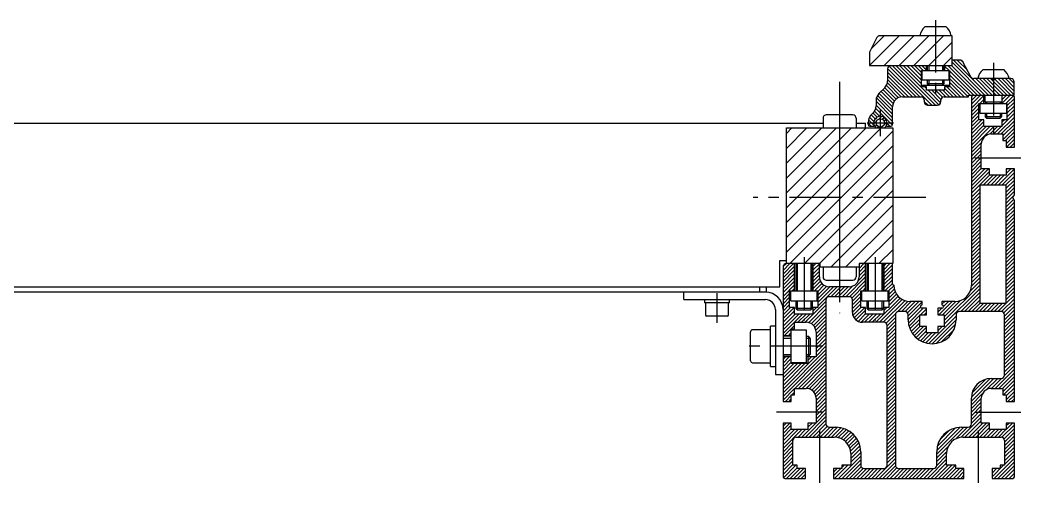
# Model space of a CAD drawing. Extents: x -10 to 2698, y -8 to 1151.
# Drawn here: x 2395 to 2697.9, y 66 to 206.8 of the extents above; entities that cross this region are included whole.
import ezdxf

# ---------------------------------------------------------------- set-up
doc = ezdxf.new("R2010")
doc.units = 0
doc.header["$LTSCALE"] = 0.5
doc.linetypes.add('CENTER', pattern=[50.8, 31.75, -6.35, 6.35, -6.35])
for name, color, linetype in [('MSM_CENTER', 1, 'CENTER'), ('MSM_CONTINUOUS', 7, 'CONTINUOUS'), ('MSM_NARROW', 5, 'CONTINUOUS')]:
    doc.layers.add(name, color=color, linetype=linetype)

msp = doc.modelspace()

# ---------------------------------------------------------------- linework, layer by layer
at = {"layer": 'MSM_CENTER'}
for p, q in [((2672, 206.75), (2672, 183.5)), ((2689.5, 193.75), (2689.5, 172.5)), ((2642.95, 188), (2642.95, 118)), ((2655.3, 171.6), (2655.3, 179.6)), ((2651.3, 175.6), (2659.3, 175.6)), ((2683.85, 165), (2697.85, 165)), ((2669.05, 153), (2616.85, 153)), ((2632.2, 135), (2632.2, 115.75)), ((2653.7, 135), (2653.7, 115.75)), ((2605.85, 124.1), (2605.85, 115.1)), ((2637.85, 108), (2614.05, 108)), ((2637.85, 88), (2623.85, 88)), ((2683.85, 88), (2697.85, 88)), ((2636.85, 82.5), (2636.85, 66)), ((2684.85, 82.5), (2684.85, 66))]:
    msp.add_line(p, q, dxfattribs=at)
at = {"layer": 'MSM_CONTINUOUS'}
for p, q in [((2668.88, 204.75), (2675.13, 204.75)), ((2654.22, 201.45), (2652.11, 197.21)), ((2677, 202), (2655.12, 202)), ((2677, 193), (2677, 202)), ((2652, 196.76), (2652, 193)), ((2679.4, 194.6), (2677, 194.6)), ((2682.72, 189.53), (2680.28, 194.07)), ((2652, 193), (2677, 193)), ((2657.5, 192), (2657.5, 188.34)), ((2667.75, 191.5), (2676.25, 191.5)), ((2667.75, 186.5), (2667.75, 191.5)), ((2668, 188.5), (2668, 191.5)), ((2669.25, 191.5), (2669.25, 193)), ((2669.5, 193), (2669.5, 191.5)), ((2674.5, 191.5), (2674.5, 193)), ((2674.75, 193), (2674.75, 191.5)), ((2676, 191.5), (2676, 188.5)), ((2676.25, 191.5), (2676.25, 186.5)), ((2686.38, 191.75), (2692.63, 191.75)), ((2676, 188.5), (2668, 188.5)), ((2669.5, 188.5), (2669.5, 187.43)), ((2674.5, 188.5), (2674.5, 187.43)), ((2694.8, 189), (2683.6, 189)), ((2689.5, 188.5), (2688.63, 189)), ((2690.37, 189), (2689.5, 188.5)), ((2695.8, 184), (2695.8, 188)), ((2656.62, 186.22), (2654.88, 184.48)), ((2667.75, 187), (2676.25, 187)), ((2669.25, 186.5), (2667.75, 186.5)), ((2669.25, 185.5), (2669.25, 186.5)), ((2674.75, 185.5), (2669.25, 185.5)), ((2674.5, 187.43), (2669.5, 187.43)), ((2669.5, 187.43), (2669.93, 187)), ((2674.07, 187), (2674.5, 187.43)), ((2674.75, 186.5), (2674.75, 185.5)), ((2676.25, 186.5), (2674.75, 186.5)), ((2654, 182.36), (2654, 180.74)), ((2662, 183.5), (2667.6, 183.5)), ((2668.6, 182.5), (2668.6, 182)), ((2673.6, 182), (2673.6, 182.5)), ((2674.6, 183.5), (2682, 183.5)), ((2682, 184), (2695.8, 184)), ((2682, 183.5), (2682, 184)), ((2682.85, 183.5), (2682.85, 126.51)), ((2686.6, 181.5), (2686.6, 184)), ((2686.9, 184), (2686.9, 182)), ((2686.9, 182), (2692.1, 182)), ((2687, 182), (2687, 181.5)), ((2692, 181.5), (2692, 182)), ((2692.1, 184), (2692.1, 181.5)), ((2695.85, 168.25), (2695.85, 183.5)), ((2659, 175.1), (2659, 180.5)), ((2669.6, 181), (2672.6, 181)), ((2685.1, 181.5), (2693.6, 181.5)), ((2685.1, 176.5), (2685.1, 181.5)), ((2685.5, 178.5), (2685.5, 181.5)), ((2693.5, 181.5), (2693.5, 178.5)), ((2693.6, 181.5), (2693.6, 176.5)), ((2637.95, 177), (2637.95, 174.08)), ((2646.95, 178), (2638.95, 178)), ((2647.95, 177), (2647.95, 174.08)), ((2686.6, 176.5), (2685.1, 176.5)), ((2693.5, 178.5), (2685.5, 178.5)), ((2686.6, 174.5), (2686.6, 176.5)), ((2687, 178.5), (2687, 177.43)), ((2692, 177.43), (2687, 177.43)), ((2687, 177.43), (2687.43, 177)), ((2687.43, 177), (2691.57, 177)), ((2691.57, 177), (2692, 177.43)), ((2692, 178.5), (2692, 177.43)), ((2692.1, 176.5), (2692.1, 174.5)), ((2693.6, 176.5), (2692.1, 176.5)), ((2113.75, 175.5), (2637.95, 175.5)), ((2626.85, 174.08), (2659.05, 174.08)), ((2626.85, 133), (2626.85, 174.08)), ((2642.95, 174.08), (2642.95, 131.92)), ((2647.95, 175.5), (2650.85, 175.5)), ((2650.85, 174.08), (2650.85, 175.5)), ((2651.6, 175.6), (2651.6, 175.1)), ((2652.1, 174.6), (2653.21, 174.6)), ((2657.39, 174.6), (2658.5, 174.6)), ((2659.05, 174.08), (2659.05, 133)), ((2692.1, 174.5), (2686.6, 174.5)), ((2688.85, 172.25), (2692.35, 172.25)), ((2692.35, 172.25), (2692.35, 170.25)), ((2692.35, 170.25), (2693.35, 170.25)), ((2693.35, 170.25), (2693.35, 168.25)), ((2685.85, 161.75), (2685.85, 169.25)), ((2693.35, 168.25), (2695.85, 168.25)), ((2688.35, 161.75), (2685.85, 161.75)), ((2688.35, 159.75), (2688.35, 161.75)), ((2695.85, 161.75), (2693.35, 161.75)), ((2693.35, 161.75), (2693.35, 159.75)), ((2695.85, 153.87), (2695.85, 161.75)), ((2693.35, 159.75), (2688.35, 159.75)), ((2693.35, 156.75), (2685.35, 156.75)), ((2685.35, 156.75), (2685.35, 121)), ((2693.35, 121), (2693.35, 156.75)), ((2695.35, 153), (2695.85, 153.87)), ((2695.85, 152.13), (2695.35, 153)), ((2695.85, 91.25), (2695.85, 152.13)), ((2624.85, 126), (2624.85, 134)), ((2624.85, 134), (2626.85, 134)), ((2625.85, 132), (2625.85, 91.25)), ((2637.05, 133), (2626.85, 133)), ((2629.35, 124.75), (2629.35, 133)), ((2629.7, 133), (2629.7, 124.75)), ((2634.7, 124.75), (2634.7, 133)), ((2634.85, 133), (2634.85, 124.75)), ((2636.85, 129), (2636.85, 133)), ((2637.05, 131.92), (2637.05, 133)), ((2648.85, 131.92), (2637.05, 131.92)), ((2637.95, 131.92), (2637.95, 129)), ((2647.95, 131.92), (2647.95, 129)), ((2648.85, 133), (2648.85, 129)), ((2659.05, 133), (2648.85, 133)), ((2650.85, 124.75), (2650.85, 133)), ((2651.2, 133), (2651.2, 124.75)), ((2656.2, 124.75), (2656.2, 133)), ((2656.35, 133), (2656.35, 124.75)), ((2658.95, 126.91), (2658.95, 133)), ((2638.95, 128), (2646.95, 128)), ((2126.85, 126), (2624.85, 126)), ((2620.85, 124.4), (2130.85, 124.4)), ((2595.85, 122.1), (2595.85, 124.4)), ((2618.85, 124.4), (2618.85, 126)), ((2620.85, 124.4), (2620.85, 126)), ((2627.85, 124.75), (2636.35, 124.75)), ((2627.85, 119.75), (2627.85, 124.75)), ((2628.2, 121.75), (2628.2, 124.75)), ((2636.2, 121.75), (2636.2, 124.75)), ((2636.35, 124.75), (2636.35, 119.75)), ((2645.85, 126), (2639.85, 126)), ((2649.35, 124.75), (2657.85, 124.75)), ((2649.35, 119.75), (2649.35, 124.75)), ((2649.7, 121.75), (2649.7, 124.75)), ((2657.7, 121.75), (2657.7, 124.75)), ((2657.85, 124.75), (2657.85, 119.75)), ((2595.85, 122.1), (2620.55, 122.1)), ((2602.05, 122.1), (2602.05, 121.1)), ((2609.65, 121.1), (2609.65, 122.1)), ((2628.2, 121.75), (2636.2, 121.75)), ((2629.7, 121.75), (2629.7, 119.43)), ((2634.7, 121.75), (2634.7, 119.43)), ((2638.85, 122), (2638.85, 84.5)), ((2645.85, 123), (2639.85, 123)), ((2646.85, 118.25), (2646.85, 122)), ((2649.7, 121.75), (2657.7, 121.75)), ((2651.2, 121.75), (2651.2, 119.43)), ((2656.2, 121.75), (2656.2, 119.43)), ((2667.95, 121.51), (2664.35, 121.51)), ((2667.95, 120.51), (2667.95, 121.51)), ((2673.95, 121.51), (2673.95, 120.51)), ((2677.85, 121.51), (2673.95, 121.51)), ((2609.65, 121.1), (2602.05, 121.1)), ((2602.35, 121.1), (2602.35, 117.5)), ((2609.35, 117.5), (2609.35, 121.1)), ((2623.55, 119.1), (2623.55, 99.4)), ((2629.35, 119.75), (2627.85, 119.75)), ((2629.35, 117.75), (2629.35, 119.75)), ((2634.7, 119.43), (2629.7, 119.43)), ((2629.7, 119.43), (2630.13, 119)), ((2630.13, 119), (2634.27, 119)), ((2634.27, 119), (2634.7, 119.43)), ((2634.85, 119.75), (2634.85, 117.75)), ((2636.35, 119.75), (2634.85, 119.75)), ((2650.85, 119.75), (2649.35, 119.75)), ((2650.85, 117.75), (2650.85, 119.75)), ((2656.2, 119.43), (2651.2, 119.43)), ((2651.2, 119.43), (2651.63, 119)), ((2651.63, 119), (2655.77, 119)), ((2655.77, 119), (2656.2, 119.43)), ((2656.35, 119.75), (2656.35, 117.75)), ((2657.85, 119.75), (2656.35, 119.75)), ((2662.7, 118.5), (2660.85, 118.5)), ((2669.25, 119.51), (2667.95, 119.51)), ((2669.25, 117.51), (2669.25, 119.51)), ((2672.65, 119.51), (2672.65, 117.51)), ((2673.95, 119.51), (2672.65, 119.51)), ((2691.85, 118.5), (2679.2, 118.5)), ((2685.35, 121), (2693.35, 121)), ((2608.95, 117.1), (2602.75, 117.1)), ((2634.85, 117.75), (2629.35, 117.75)), ((2629.35, 115.25), (2632.85, 115.25)), ((2629.35, 113.25), (2629.35, 115.25)), ((2656.35, 115.25), (2649.85, 115.25)), ((2656.35, 117.75), (2650.85, 117.75)), ((2659.85, 117.5), (2659.85, 72)), ((2663.7, 116), (2663.7, 117.5)), ((2667.25, 117.51), (2669.25, 117.51)), ((2667.25, 114.01), (2667.25, 117.51)), ((2672.65, 117.51), (2674.65, 117.51)), ((2674.65, 117.51), (2674.65, 114.01)), ((2678.2, 117.5), (2678.2, 116)), ((2692.85, 99.25), (2692.85, 117.5)), ((2616.05, 103.6), (2616.05, 112.4)), ((2622.05, 113), (2616.65, 113)), ((2622.05, 101.9), (2622.05, 114.1)), ((2623.55, 114.1), (2622.05, 114.1)), ((2628.35, 102.75), (2628.35, 113.25)), ((2628.35, 113.25), (2629.35, 113.25)), ((2628.35, 113), (2632.85, 113)), ((2632.85, 113), (2632.85, 103)), ((2635.85, 112.25), (2635.85, 104.75)), ((2657.35, 72), (2657.35, 114.25)), ((2669.25, 114.01), (2667.25, 114.01)), ((2669.25, 112.01), (2669.25, 114.01)), ((2672.65, 114.01), (2672.65, 112.01)), ((2674.65, 114.01), (2672.65, 114.01)), ((2625.85, 111.25), (2628.35, 111.25)), ((2628.35, 111), (2625.85, 111)), ((2632.85, 111), (2633.51, 111)), ((2634.05, 110.46), (2633.51, 111)), ((2633.51, 111), (2633.51, 105)), ((2634.05, 110.46), (2634.05, 105.54)), ((2672.65, 112.01), (2669.25, 112.01)), ((2616.65, 103), (2622.05, 103)), ((2625.85, 105), (2628.35, 105)), ((2628.35, 104.75), (2625.85, 104.75)), ((2632.85, 103), (2628.35, 103)), ((2632.85, 105), (2633.51, 105)), ((2633.35, 104.75), (2633.35, 102.75)), ((2635.85, 104.75), (2633.35, 104.75)), ((2633.51, 105), (2634.05, 105.54)), ((2622.05, 101.9), (2623.55, 101.9)), ((2633.35, 102.75), (2628.35, 102.75)), ((2623.55, 99.4), (2625.85, 99.4)), ((2688.85, 98.25), (2691.85, 98.25)), ((2629.35, 95.25), (2632.85, 95.25)), ((2629.35, 93.25), (2629.35, 95.25)), ((2688.85, 95.25), (2692.35, 95.25)), ((2692.35, 95.25), (2692.35, 93.25)), ((2625.85, 91.25), (2628.35, 91.25)), ((2628.35, 91.25), (2628.35, 93.25)), ((2628.35, 93.25), (2629.35, 93.25)), ((2635.85, 92.25), (2635.85, 84.75)), ((2682.85, 84.5), (2682.85, 92.25)), ((2685.85, 84.75), (2685.85, 92.25)), ((2692.35, 93.25), (2693.35, 93.25)), ((2693.35, 93.25), (2693.35, 91.25)), ((2693.35, 91.25), (2695.85, 91.25)), ((2625.85, 84.75), (2625.85, 68.5)), ((2628.35, 84.75), (2625.85, 84.75)), ((2628.35, 82.75), (2628.35, 84.75)), ((2633.35, 82.75), (2628.35, 82.75)), ((2633.35, 84.75), (2633.35, 82.75)), ((2635.85, 84.75), (2633.35, 84.75)), ((2639.85, 83.5), (2641.85, 83.5)), ((2679.85, 83.5), (2681.85, 83.5)), ((2688.35, 84.75), (2685.85, 84.75)), ((2688.35, 82.75), (2688.35, 84.75)), ((2693.35, 82.75), (2688.35, 82.75)), ((2693.35, 84.75), (2693.35, 82.75)), ((2695.85, 84.75), (2693.35, 84.75)), ((2695.85, 68.5), (2695.85, 84.75)), ((2628.85, 72), (2628.85, 79.5)), ((2629.85, 80.5), (2641.35, 80.5)), ((2680.35, 80.5), (2691.85, 80.5)), ((2692.85, 79.5), (2692.85, 72)), ((2649.35, 76), (2649.35, 72)), ((2672.35, 72), (2672.35, 76)), ((2646.35, 75.5), (2646.35, 72)), ((2675.35, 72), (2675.35, 75.5)), ((2630.1, 72), (2628.85, 72)), ((2630.1, 71), (2630.1, 72)), ((2632.6, 71), (2630.1, 71)), ((2632.6, 68), (2632.6, 71)), ((2641.1, 71), (2641.1, 68)), ((2643.6, 71), (2641.1, 71)), ((2643.6, 72), (2643.6, 71)), ((2646.35, 72), (2643.6, 72)), ((2650.35, 71), (2656.35, 71)), ((2660.85, 71), (2671.35, 71)), ((2678.1, 72), (2675.35, 72)), ((2678.1, 71), (2678.1, 72)), ((2680.6, 71), (2678.1, 71)), ((2680.6, 68), (2680.6, 71)), ((2689.1, 71), (2689.1, 68)), ((2691.6, 71), (2689.1, 71)), ((2691.6, 72), (2691.6, 71)), ((2692.85, 72), (2691.6, 72)), ((2626.35, 68), (2632.6, 68)), ((2641.1, 68), (2680.6, 68)), ((2689.1, 68), (2695.35, 68))]:
    msp.add_line(p, q, dxfattribs=at)
msp.add_circle((2655.3, 175.6), 1.25, dxfattribs=at)
for centre, radius, start, end in [((2671.91, 201.1), 4.75, 129.7731, 169.0684), ((2672.09, 201.1), 4.75, 10.9316, 50.2269), ((2655.12, 201), 1, 90, 153.4349), ((2653, 196.76), 1, 153.4349, 180), ((2679.4, 193.6), 1, 28.1786, 90), ((2658.5, 192), 1, 90, 180), ((2689.41, 188.1), 4.75, 129.7731, 169.0684), ((2689.59, 188.1), 4.75, 10.9316, 50.2269), ((2654.5, 188.34), 3, 315, 0), ((2683.6, 190), 1, 208.1786, 270), ((2694.8, 188), 1, 360, 90), ((2657, 182.36), 3, 135, 180), ((2662, 180.5), 3, 90, 180), ((2667.6, 182.5), 1, 360, 90), ((2669.6, 182), 1, 180, 270), ((2672.6, 182), 1, 270, 0), ((2674.6, 182.5), 1, 90, 180), ((2683.35, 183.5), 0.5, 90, 180), ((2695.35, 183.5), 0.5, 360, 90), ((2651, 180.74), 3, 309.9255, 360), ((2638.95, 177), 1, 90, 180), ((2646.95, 177), 1, 0, 90), ((2655.3, 175.6), 3.7, 129.9255, 180), ((2655.3, 175.6), 2, 310.5358, 229.4642), ((2652.1, 175.1), 0.5, 180, 270), ((2653.21, 174.9), 0.3, 270, 333.3458), ((2657.39, 174.9), 0.3, 206.6542, 270), ((2658.5, 175.1), 0.5, 270, 360), ((2688.85, 169.25), 3, 90, 180), ((2626.85, 132), 1, 90, 180), ((2639.85, 129), 3, 180, 270), ((2638.95, 129), 1, 180, 270), ((2645.85, 129), 3, 270, 0), ((2646.95, 129), 1, 270, 360), ((2620.55, 119.1), 5.3, 0, 90), ((2659.83, 127.38), 1, 208.5701, 241.4299), ((2664.35, 126.51), 5, 180, 270), ((2677.85, 126.51), 5, 270, 360), ((2620.55, 119.1), 3, 360, 90), ((2639.85, 122), 1, 90, 180), ((2645.85, 122), 1, 360, 90), ((2649.85, 118.25), 3, 180, 270), ((2660.85, 117.5), 1, 90, 180), ((2662.7, 117.5), 1, 360, 90), ((2667.95, 120.01), 0.5, 90, 270), ((2673.95, 120.01), 0.5, 270, 90), ((2679.2, 117.5), 1, 90, 180), ((2691.85, 117.5), 1, 360, 90), ((2602.75, 117.5), 0.4, 180, 270), ((2608.95, 117.5), 0.4, 270, 0), ((2632.85, 112.25), 3, 360, 90), ((2656.35, 114.25), 1, 360, 90), ((2670.95, 116), 7.25, 180, 0), ((2616.65, 112.4), 0.6, 90, 180), ((2616.65, 103.6), 0.6, 180, 270), ((2688.85, 92.25), 6, 90, 180), ((2691.85, 99.25), 1, 270, 0), ((2632.85, 92.25), 3, 360, 90), ((2688.85, 92.25), 3, 90, 180), ((2639.85, 84.5), 1, 180, 270), ((2641.85, 76), 7.5, 0, 90), ((2679.85, 76), 7.5, 90, 180), ((2681.85, 84.5), 1, 270, 0), ((2629.85, 79.5), 1, 90, 180), ((2641.35, 75.5), 5, 0, 90), ((2680.35, 75.5), 5, 90, 180), ((2691.85, 79.5), 1, 360, 90), ((2650.35, 72), 1, 180, 270), ((2656.35, 72), 1, 270, 0), ((2660.85, 72), 1, 180, 270), ((2671.35, 72), 1, 270, 0), ((2626.35, 68.5), 0.5, 180, 270), ((2695.35, 68.5), 0.5, 270, 0)]:
    msp.add_arc(centre, radius, start, end, dxfattribs=at)
at = {"layer": 'MSM_NARROW'}
for p, q in [((2652, 193.03), (2660.97, 202)), ((2652.52, 198.04), (2656.48, 202)), ((2656.46, 193), (2665.46, 202)), ((2660.95, 193), (2669.95, 202)), ((2665.44, 193), (2674.44, 202)), ((2669.93, 193), (2677, 200.07)), ((2674.42, 193), (2677, 195.58)), ((2686.94, 184), (2677, 193.94)), ((2688.06, 184), (2677.46, 194.6)), ((2681.64, 191.55), (2678.58, 194.6)), ((2680.34, 193.96), (2679.78, 194.52)), ((2664.99, 183.5), (2657.5, 190.99)), ((2666.11, 183.5), (2657.51, 192.1)), ((2667.23, 183.5), (2657.92, 192.81)), ((2670.85, 181), (2658.85, 193)), ((2671.98, 181), (2659.98, 193)), ((2673.01, 181.09), (2661.1, 193)), ((2667.75, 187.47), (2662.22, 193)), ((2667.75, 188.59), (2663.34, 193)), ((2667.75, 189.72), (2664.47, 193)), ((2667.75, 190.84), (2665.59, 193)), ((2668.21, 191.5), (2666.71, 193)), ((2669.25, 191.58), (2667.83, 193)), ((2669.25, 192.71), (2668.96, 193)), ((2669.93, 193), (2669.93, 191.5)), ((2674.07, 193), (2674.07, 191.5)), ((2676.07, 191.5), (2674.75, 192.82)), ((2674.95, 191.5), (2674.75, 191.7)), ((2684.69, 184), (2675.69, 193)), ((2683.57, 184), (2676.25, 191.32)), ((2685.81, 184), (2676.81, 193)), ((2663.86, 183.5), (2657.5, 189.86)), ((2662.74, 183.5), (2657.5, 188.74)), ((2669.93, 188.5), (2669.93, 187)), ((2674.07, 188.5), (2674.07, 187)), ((2682.45, 184), (2676.25, 190.2)), ((2681.82, 183.5), (2676.25, 189.07)), ((2680.7, 183.5), (2676.25, 187.95)), ((2689.18, 184), (2684.18, 189)), ((2690.3, 184), (2685.3, 189)), ((2691.43, 184), (2686.43, 189)), ((2692.55, 184), (2687.55, 189)), ((2693.67, 184), (2688.72, 188.95)), ((2694.79, 184), (2690, 188.79)), ((2695.8, 184.12), (2690.92, 189)), ((2695.8, 185.24), (2692.04, 189)), ((2695.8, 186.36), (2693.16, 189)), ((2695.8, 187.49), (2694.29, 189)), ((2659.16, 181.47), (2655.51, 185.11)), ((2659.54, 182.21), (2656.08, 185.68)), ((2660.07, 182.8), (2656.64, 186.24)), ((2660.76, 183.23), (2657.12, 186.88)), ((2661.64, 183.48), (2657.43, 187.69)), ((2669.25, 185.97), (2668.72, 186.5)), ((2673.54, 181.68), (2669.72, 185.5)), ((2673.63, 182.72), (2670.84, 185.5)), ((2674.1, 183.37), (2671.97, 185.5)), ((2675.09, 183.5), (2673.09, 185.5)), ((2676.21, 183.5), (2674.21, 185.5)), ((2677.33, 183.5), (2674.75, 186.08)), ((2678.46, 183.5), (2675.46, 186.5)), ((2679.58, 183.5), (2676.25, 186.83)), ((2659, 177.14), (2654, 182.14)), ((2659, 178.26), (2654.11, 183.15)), ((2659, 179.38), (2654.45, 183.93)), ((2659, 180.51), (2654.95, 184.55)), ((2669.73, 181), (2668.6, 182.13)), ((2681.95, 183.5), (2682, 183.55)), ((2682.85, 183.47), (2683.38, 184)), ((2682.85, 182.35), (2684.5, 184)), ((2682.85, 181.23), (2685.62, 184)), ((2682.85, 180.1), (2686.6, 183.85)), ((2685.37, 181.5), (2686.6, 182.73)), ((2687.43, 182), (2687.43, 181.5)), ((2691.57, 182), (2691.57, 181.5)), ((2692.1, 181.5), (2694.6, 184)), ((2692.1, 182.62), (2693.48, 184)), ((2692.1, 183.74), (2692.36, 184)), ((2693.23, 181.5), (2695.64, 183.91)), ((2693.6, 180.75), (2695.85, 183)), ((2693.6, 179.63), (2695.85, 181.88)), ((2655.18, 177.59), (2653.57, 179.2)), ((2658.97, 174.93), (2653.9, 179.99)), ((2659, 176.02), (2654, 181.02)), ((2682.85, 178.98), (2685.1, 181.23)), ((2682.85, 177.86), (2685.1, 180.11)), ((2682.85, 176.74), (2685.1, 178.99)), ((2686.49, 181.5), (2686.6, 181.61)), ((2693.6, 178.51), (2695.85, 180.76)), ((2693.6, 177.38), (2695.85, 179.63)), ((2653.46, 174.82), (2651.73, 176.55)), ((2653.35, 176.05), (2652.05, 177.36)), ((2653.71, 176.81), (2652.5, 178.02)), ((2654.31, 177.34), (2653.08, 178.57)), ((2653.33, 175.28), (2654.16, 176.11)), ((2653.63, 176.7), (2654.19, 177.27)), ((2654.79, 176.74), (2655.62, 177.57)), ((2655.88, 176.71), (2656.43, 177.25)), ((2656.36, 174.95), (2657.28, 175.86)), ((2656.43, 176.13), (2656.98, 176.68)), ((2682.85, 175.61), (2685.1, 177.86)), ((2682.85, 174.49), (2685.1, 176.74)), ((2682.85, 173.37), (2685.98, 176.5)), ((2682.85, 172.25), (2686.6, 176)), ((2687.43, 178.5), (2687.43, 177)), ((2690.71, 172.25), (2695.85, 177.39)), ((2691.57, 178.5), (2691.57, 177)), ((2691.83, 172.25), (2695.85, 176.27)), ((2692.1, 174.76), (2695.85, 178.51)), ((2692.1, 175.88), (2692.72, 176.5)), ((2626.85, 145.43), (2655.95, 174.54)), ((2626.85, 172.37), (2628.56, 174.08)), ((2626.85, 167.88), (2633.05, 174.08)), ((2626.85, 163.39), (2637.54, 174.08)), ((2626.85, 158.9), (2642.03, 174.08)), ((2626.85, 154.41), (2646.52, 174.08)), ((2626.85, 149.92), (2651.01, 174.08)), ((2626.85, 140.94), (2659.05, 173.14)), ((2652.56, 174.6), (2651.6, 175.56)), ((2653.65, 174.47), (2654.19, 175.02)), ((2654.38, 174.08), (2654.77, 174.47)), ((2658.17, 174.6), (2657.3, 175.48)), ((2682.85, 171.12), (2686.6, 174.87)), ((2682.85, 170), (2687.35, 174.5)), ((2682.85, 168.88), (2688.47, 174.5)), ((2682.85, 167.76), (2689.59, 174.5)), ((2688.44, 172.22), (2690.72, 174.5)), ((2689.59, 172.25), (2691.84, 174.5)), ((2692.35, 171.64), (2695.85, 175.14)), ((2692.35, 170.52), (2695.85, 174.02)), ((2693.2, 170.25), (2695.85, 172.9)), ((2682.85, 166.63), (2685.88, 169.66)), ((2693.35, 169.28), (2695.85, 171.78)), ((2693.45, 168.25), (2695.85, 170.65)), ((2626.85, 136.45), (2659.05, 168.65)), ((2682.85, 165.51), (2685.85, 168.51)), ((2682.85, 164.39), (2685.85, 167.39)), ((2694.57, 168.25), (2695.85, 169.53)), ((2695.69, 168.25), (2695.85, 168.41)), ((2627.89, 133), (2659.05, 164.16)), ((2682.85, 163.27), (2685.85, 166.27)), ((2682.85, 162.14), (2685.85, 165.14)), ((2682.85, 161.02), (2685.85, 164.02)), ((2682.85, 159.9), (2685.85, 162.9)), ((2682.85, 158.78), (2685.85, 161.78)), ((2682.85, 157.65), (2686.95, 161.75)), ((2682.85, 156.53), (2688.07, 161.75)), ((2682.85, 155.41), (2688.35, 160.91)), ((2690.93, 156.75), (2695.85, 161.67)), ((2692.05, 156.75), (2695.85, 160.55)), ((2693.35, 161.42), (2693.68, 161.75)), ((2693.35, 160.29), (2694.81, 161.75)), ((2632.38, 133), (2659.05, 159.67)), ((2682.85, 154.29), (2688.35, 159.79)), ((2686.44, 156.75), (2689.44, 159.75)), ((2687.56, 156.75), (2690.56, 159.75)), ((2688.68, 156.75), (2691.68, 159.75)), ((2689.81, 156.75), (2692.81, 159.75)), ((2693.17, 156.75), (2695.85, 159.43)), ((2693.35, 155.8), (2695.85, 158.3)), ((2636.87, 133), (2659.05, 155.18)), ((2682.85, 153.16), (2685.35, 155.66)), ((2682.85, 152.04), (2685.35, 154.54)), ((2693.35, 154.68), (2695.85, 157.18)), ((2693.35, 153.56), (2695.85, 156.06)), ((2693.35, 152.44), (2695.85, 154.94)), ((2682.85, 150.92), (2685.35, 153.42)), ((2682.85, 149.79), (2685.35, 152.29)), ((2693.35, 151.31), (2695.78, 153.74)), ((2693.35, 150.19), (2695.65, 152.49)), ((2693.35, 149.07), (2695.85, 151.57)), ((2640.28, 131.92), (2659.05, 150.69)), ((2682.85, 148.67), (2685.35, 151.17)), ((2682.85, 147.55), (2685.35, 150.05)), ((2682.85, 146.43), (2685.35, 148.93)), ((2693.35, 147.95), (2695.85, 150.45)), ((2693.35, 146.82), (2695.85, 149.32)), ((2644.77, 131.92), (2659.05, 146.2)), ((2682.85, 145.3), (2685.35, 147.8)), ((2682.85, 144.18), (2685.35, 146.68)), ((2682.85, 143.06), (2685.35, 145.56)), ((2693.35, 145.7), (2695.85, 148.2)), ((2693.35, 144.58), (2695.85, 147.08)), ((2693.35, 143.46), (2695.85, 145.96)), ((2682.85, 141.94), (2685.35, 144.44)), ((2682.85, 140.81), (2685.35, 143.31)), ((2693.35, 142.33), (2695.85, 144.83)), ((2693.35, 141.21), (2695.85, 143.71)), ((2693.35, 140.09), (2695.85, 142.59)), ((2650.34, 133), (2659.05, 141.71)), ((2682.85, 139.69), (2685.35, 142.19)), ((2682.85, 138.57), (2685.35, 141.07)), ((2682.85, 137.45), (2685.35, 139.95)), ((2693.35, 138.97), (2695.85, 141.47)), ((2693.35, 137.84), (2695.85, 140.34)), ((2654.83, 133), (2659.05, 137.22)), ((2682.85, 136.32), (2685.35, 138.82)), ((2682.85, 135.2), (2685.35, 137.7)), ((2682.85, 134.08), (2685.35, 136.58)), ((2693.35, 136.72), (2695.85, 139.22)), ((2693.35, 135.6), (2695.85, 138.1)), ((2693.35, 134.48), (2695.85, 136.98)), ((2682.85, 132.96), (2685.35, 135.46)), ((2682.85, 131.83), (2685.35, 134.33)), ((2693.35, 133.35), (2695.85, 135.85)), ((2693.35, 132.23), (2695.85, 134.73)), ((2693.35, 131.11), (2695.85, 133.61)), ((2625.85, 130.96), (2627.89, 133)), ((2625.85, 129.84), (2629.01, 133)), ((2625.85, 128.72), (2629.35, 132.22)), ((2625.85, 127.59), (2629.35, 131.09)), ((2625.86, 132.1), (2626.75, 132.99)), ((2630.13, 133), (2630.13, 124.75)), ((2634.27, 133), (2634.27, 124.75)), ((2634.85, 132.1), (2635.75, 133)), ((2634.85, 130.98), (2636.85, 132.98)), ((2634.85, 129.86), (2636.85, 131.86)), ((2634.85, 128.74), (2636.85, 130.74)), ((2648.85, 132.63), (2649.22, 133)), ((2648.85, 131.51), (2650.34, 133)), ((2648.85, 130.39), (2650.85, 132.39)), ((2648.85, 129.27), (2650.85, 131.27)), ((2651.63, 133), (2651.63, 124.75)), ((2655.77, 133), (2655.77, 124.75)), ((2656.35, 131.15), (2658.2, 133)), ((2656.35, 132.28), (2657.07, 133)), ((2656.35, 130.03), (2658.95, 132.63)), ((2656.35, 128.91), (2658.95, 131.51)), ((2656.35, 127.79), (2658.95, 130.39)), ((2682.85, 130.71), (2685.35, 133.21)), ((2682.85, 129.59), (2685.35, 132.09)), ((2682.85, 128.47), (2685.35, 130.97)), ((2693.35, 129.99), (2695.85, 132.49)), ((2693.35, 128.86), (2695.85, 131.36)), ((2693.35, 127.74), (2695.85, 130.24)), ((2625.85, 126.47), (2629.35, 129.97)), ((2625.85, 125.35), (2629.35, 128.85)), ((2625.85, 124.23), (2629.35, 127.73)), ((2634.85, 127.61), (2636.85, 129.61)), ((2634.85, 126.49), (2636.89, 128.53)), ((2634.85, 125.37), (2637.16, 127.68)), ((2644.83, 123), (2650.85, 129.02)), ((2645.95, 123), (2650.85, 127.9)), ((2648.65, 127.94), (2650.85, 130.14)), ((2656.35, 126.66), (2658.95, 129.26)), ((2656.35, 125.54), (2658.95, 128.14)), ((2682.54, 124.79), (2685.35, 127.6)), ((2682.83, 126.2), (2685.35, 128.72)), ((2682.85, 127.34), (2685.35, 129.84)), ((2693.35, 126.62), (2695.85, 129.12)), ((2693.35, 125.5), (2695.85, 128)), ((2625.85, 123.1), (2629.35, 126.6)), ((2628.62, 124.75), (2629.35, 125.48)), ((2635.35, 124.75), (2637.61, 127.01)), ((2636.35, 124.62), (2638.21, 126.49)), ((2636.35, 123.5), (2638.98, 126.13)), ((2636.35, 121.26), (2641.09, 126)), ((2636.35, 122.38), (2639.97, 126)), ((2636.35, 120.13), (2642.22, 126)), ((2640.34, 123), (2643.34, 126)), ((2641.46, 123), (2644.46, 126)), ((2642.58, 123), (2645.58, 126)), ((2643.71, 123), (2646.91, 126.2)), ((2646.66, 122.59), (2650.85, 126.78)), ((2649.95, 124.75), (2650.85, 125.65)), ((2656.68, 124.75), (2658.95, 127.02)), ((2657.81, 124.75), (2659.36, 126.31)), ((2657.85, 123.67), (2659.5, 125.32)), ((2657.85, 122.55), (2659.78, 124.48)), ((2674.65, 115.78), (2685.35, 126.48)), ((2674.65, 114.65), (2685.35, 125.35)), ((2679.62, 118.5), (2685.35, 124.23)), ((2693.35, 124.37), (2695.85, 126.87)), ((2693.35, 123.25), (2695.85, 125.75)), ((2693.35, 122.13), (2695.85, 124.63)), ((2625.85, 121.98), (2627.85, 123.98)), ((2625.85, 120.86), (2627.85, 122.86)), ((2625.85, 119.74), (2627.85, 121.74)), ((2630.13, 121.75), (2630.13, 119)), ((2632.59, 115.25), (2638.85, 121.51)), ((2634.27, 121.75), (2634.27, 119)), ((2646.85, 121.65), (2649.35, 124.15)), ((2646.85, 120.53), (2649.35, 123.03)), ((2646.85, 119.41), (2649.35, 121.91)), ((2651.63, 121.75), (2651.63, 119)), ((2653.92, 115.25), (2661.25, 122.58)), ((2655.04, 115.25), (2661.93, 122.14)), ((2655.77, 121.75), (2655.77, 119)), ((2656.16, 115.25), (2662.7, 121.79)), ((2657.85, 121.43), (2660.18, 123.76)), ((2657.85, 120.3), (2660.67, 123.13)), ((2660.44, 118.4), (2663.6, 121.57)), ((2661.66, 118.5), (2664.66, 121.51)), ((2662.77, 118.49), (2665.79, 121.51)), ((2663.5, 118.09), (2666.91, 121.51)), ((2663.7, 117.17), (2667.95, 121.42)), ((2673.01, 117.51), (2677.01, 121.51)), ((2673.95, 120.69), (2674.77, 121.51)), ((2674.13, 117.51), (2678.15, 121.52)), ((2674.44, 120.06), (2675.89, 121.51)), ((2674.65, 116.9), (2679.56, 121.81)), ((2680.74, 118.5), (2685.35, 123.11)), ((2681.86, 118.5), (2685.35, 121.99)), ((2691.95, 118.49), (2695.85, 122.38)), ((2692.66, 118.07), (2695.85, 121.26)), ((2693.35, 121.01), (2695.85, 123.51)), ((2625.85, 118.61), (2627.85, 120.61)), ((2625.85, 117.49), (2628.11, 119.75)), ((2625.85, 116.37), (2629.23, 119.75)), ((2625.85, 115.25), (2629.35, 118.75)), ((2633.61, 115.15), (2638.85, 120.39)), ((2634.4, 114.82), (2638.85, 119.27)), ((2634.85, 118.63), (2635.97, 119.75)), ((2635.02, 114.32), (2638.85, 118.14)), ((2646.85, 118.29), (2649.35, 120.79)), ((2647, 117.31), (2649.44, 119.75)), ((2647.37, 116.56), (2650.56, 119.75)), ((2647.9, 115.97), (2650.85, 118.92)), ((2656.35, 119.72), (2656.38, 119.75)), ((2656.35, 118.8), (2657.3, 119.75)), ((2663.7, 116.05), (2667.49, 119.84)), ((2663.78, 115.01), (2668.28, 119.51)), ((2667.4, 117.51), (2669.25, 119.36)), ((2668.52, 117.51), (2669.25, 118.23)), ((2672.65, 119.39), (2672.77, 119.51)), ((2672.65, 118.27), (2673.89, 119.51)), ((2682.99, 118.5), (2685.49, 121)), ((2684.11, 118.5), (2686.61, 121)), ((2685.23, 118.5), (2687.73, 121)), ((2686.35, 118.5), (2688.85, 121)), ((2687.48, 118.5), (2689.98, 121)), ((2688.6, 118.5), (2691.1, 121)), ((2689.72, 118.5), (2692.22, 121)), ((2690.84, 118.5), (2693.34, 121)), ((2692.85, 117.14), (2695.85, 120.14)), ((2692.85, 116.02), (2695.85, 119.02)), ((2625.85, 114.12), (2629.48, 117.75)), ((2625.85, 113), (2630.6, 117.75)), ((2625.85, 111.88), (2631.72, 117.75)), ((2630.34, 115.25), (2632.84, 117.75)), ((2631.47, 115.25), (2633.97, 117.75)), ((2635.5, 113.67), (2638.85, 117.02)), ((2635.79, 112.84), (2638.85, 115.9)), ((2648.58, 115.53), (2650.85, 117.79)), ((2649.45, 115.28), (2651.93, 117.75)), ((2650.55, 115.25), (2653.05, 117.75)), ((2651.67, 115.25), (2654.17, 117.75)), ((2652.8, 115.25), (2655.3, 117.75)), ((2657.02, 114.99), (2659.95, 117.91)), ((2657.35, 114.19), (2659.85, 116.69)), ((2657.35, 113.07), (2659.85, 115.57)), ((2663.97, 114.07), (2667.25, 117.36)), ((2664.25, 113.23), (2667.25, 116.23)), ((2664.62, 112.48), (2667.25, 115.11)), ((2669.95, 108.83), (2678.2, 117.08)), ((2670.99, 108.75), (2678.2, 115.96)), ((2692.85, 114.89), (2695.85, 117.89)), ((2692.85, 113.77), (2695.85, 116.77)), ((2692.85, 112.65), (2695.85, 115.65)), ((2626.34, 111.25), (2629.35, 114.26)), ((2627.47, 111.25), (2628.35, 112.13)), ((2635.85, 111.78), (2638.85, 114.78)), ((2635.85, 110.65), (2638.85, 113.65)), ((2635.85, 109.53), (2638.85, 112.53)), ((2657.35, 111.95), (2659.85, 114.45)), ((2657.35, 110.82), (2659.85, 113.32)), ((2657.35, 109.7), (2659.85, 112.2)), ((2665.05, 111.79), (2667.27, 114.01)), ((2665.55, 111.17), (2668.39, 114.01)), ((2666.11, 110.61), (2669.25, 113.74)), ((2666.74, 110.11), (2669.25, 112.62)), ((2672.23, 108.87), (2678.08, 114.72)), ((2672.65, 113.78), (2672.88, 114.01)), ((2672.65, 112.65), (2674, 114.01)), ((2673.84, 109.36), (2677.59, 113.11)), ((2692.85, 111.53), (2695.85, 114.53)), ((2692.85, 110.4), (2695.85, 113.4)), ((2692.85, 109.28), (2695.85, 112.28)), ((2625.85, 110.46), (2628.35, 110.46)), ((2632.85, 110.46), (2634.05, 110.46)), ((2635.85, 108.41), (2638.85, 111.41)), ((2635.85, 107.29), (2638.85, 110.29)), ((2635.85, 106.16), (2638.85, 109.16)), ((2657.35, 108.58), (2659.85, 111.08)), ((2657.35, 107.46), (2659.85, 109.96)), ((2667.42, 109.67), (2669.76, 112.01)), ((2668.18, 109.3), (2670.88, 112.01)), ((2669.02, 109.02), (2672, 112.01)), ((2692.85, 108.16), (2695.85, 111.16)), ((2692.85, 107.04), (2695.85, 110.04)), ((2625.85, 93.92), (2638.85, 106.92)), ((2635.85, 105.04), (2638.85, 108.04)), ((2657.35, 106.33), (2659.85, 108.83)), ((2657.35, 105.21), (2659.85, 107.71)), ((2657.35, 104.09), (2659.85, 106.59)), ((2692.85, 105.91), (2695.85, 108.91)), ((2692.85, 104.79), (2695.85, 107.79)), ((2692.85, 103.67), (2695.85, 106.67)), ((2625.85, 92.79), (2638.85, 105.79)), ((2625.85, 105.54), (2628.35, 105.54)), ((2625.85, 104.02), (2626.58, 104.75)), ((2625.85, 102.9), (2627.7, 104.75)), ((2625.85, 95.04), (2635.56, 104.75)), ((2625.85, 101.78), (2628.35, 104.28)), ((2625.85, 100.65), (2628.35, 103.15)), ((2629.43, 95.25), (2638.85, 104.67)), ((2630.55, 95.25), (2638.85, 103.55)), ((2632.85, 105.54), (2634.05, 105.54)), ((2633.35, 103.66), (2634.44, 104.75)), ((2657.35, 102.97), (2659.85, 105.47)), ((2657.35, 101.84), (2659.85, 104.34)), ((2657.35, 100.72), (2659.85, 103.22)), ((2692.85, 102.55), (2695.85, 105.55)), ((2692.85, 101.42), (2695.85, 104.42)), ((2692.85, 100.3), (2695.85, 103.3)), ((2625.85, 99.53), (2629.07, 102.75)), ((2625.85, 98.41), (2630.19, 102.75)), ((2625.85, 97.29), (2631.31, 102.75)), ((2625.85, 96.16), (2632.44, 102.75)), ((2631.67, 95.25), (2638.85, 102.43)), ((2632.8, 95.25), (2638.85, 101.3)), ((2633.77, 95.1), (2638.85, 100.18)), ((2657.35, 99.6), (2659.85, 102.1)), ((2657.35, 98.48), (2659.85, 100.98)), ((2690.04, 95.25), (2695.85, 101.06)), ((2692.84, 99.17), (2695.85, 102.18)), ((2634.52, 94.73), (2638.85, 99.06)), ((2635.12, 94.21), (2638.85, 97.94)), ((2657.35, 97.35), (2659.85, 99.85)), ((2657.35, 96.23), (2659.85, 98.73)), ((2657.35, 95.11), (2659.85, 97.61)), ((2682.85, 91.42), (2689.68, 98.25)), ((2682.87, 92.56), (2688.54, 98.23)), ((2683.08, 93.9), (2687.2, 98.02)), ((2687.44, 94.89), (2690.8, 98.25)), ((2688.92, 95.25), (2691.93, 98.26)), ((2691.17, 95.25), (2695.85, 99.93)), ((2692.29, 95.25), (2695.85, 98.81)), ((2692.35, 94.19), (2695.85, 97.69)), ((2625.85, 91.67), (2629.35, 95.17)), ((2628.55, 93.25), (2629.35, 94.05)), ((2635.56, 93.53), (2638.85, 96.81)), ((2635.82, 92.66), (2638.85, 95.69)), ((2635.85, 91.57), (2638.85, 94.57)), ((2657.35, 93.99), (2659.85, 96.49)), ((2657.35, 92.86), (2659.85, 95.36)), ((2657.35, 91.74), (2659.85, 94.24)), ((2692.53, 93.25), (2695.85, 96.57)), ((2693.35, 92.94), (2695.85, 95.44)), ((2693.35, 91.82), (2695.85, 94.32)), ((2626.55, 91.25), (2628.35, 93.05)), ((2627.67, 91.25), (2628.35, 91.93)), ((2635.85, 90.45), (2638.85, 93.45)), ((2635.85, 89.32), (2638.85, 92.32)), ((2635.85, 88.2), (2638.85, 91.2)), ((2657.35, 90.62), (2659.85, 93.12)), ((2657.35, 89.5), (2659.85, 92)), ((2657.35, 88.37), (2659.85, 90.87)), ((2682.85, 90.3), (2686.21, 93.66)), ((2682.85, 89.18), (2685.85, 92.18)), ((2682.85, 88.06), (2685.85, 91.06)), ((2693.9, 91.25), (2695.85, 93.2)), ((2695.02, 91.25), (2695.85, 92.08)), ((2695.76, 91.25), (2695.85, 91.34)), ((2635.85, 87.08), (2638.85, 90.08)), ((2635.85, 85.96), (2638.85, 88.96)), ((2657.35, 87.25), (2659.85, 89.75)), ((2657.35, 86.13), (2659.85, 88.63)), ((2682.85, 86.93), (2685.85, 89.93)), ((2682.85, 85.81), (2685.85, 88.81)), ((2632.64, 80.5), (2638.85, 86.71)), ((2633.76, 80.5), (2638.85, 85.59)), ((2635.85, 84.83), (2638.85, 87.83)), ((2657.35, 85.01), (2659.85, 87.51)), ((2657.35, 83.88), (2659.85, 86.38)), ((2657.35, 82.76), (2659.85, 85.26)), ((2679.75, 80.46), (2685.85, 86.57)), ((2680.91, 80.5), (2685.85, 85.44)), ((2682.85, 84.69), (2685.85, 87.69)), ((2625.85, 83.81), (2626.79, 84.75)), ((2625.85, 82.69), (2627.91, 84.75)), ((2625.85, 81.57), (2628.35, 84.07)), ((2625.85, 80.45), (2628.35, 82.95)), ((2625.85, 79.32), (2629.28, 82.75)), ((2625.85, 78.2), (2630.4, 82.75)), ((2625.85, 77.08), (2631.52, 82.75)), ((2630.39, 80.5), (2632.64, 82.75)), ((2631.52, 80.5), (2635.77, 84.75)), ((2633.35, 84.58), (2633.52, 84.75)), ((2633.35, 83.46), (2634.64, 84.75)), ((2634.88, 80.5), (2638.85, 84.47)), ((2636.01, 80.5), (2639.23, 83.72)), ((2637.13, 80.5), (2640.13, 83.5)), ((2638.25, 80.5), (2641.25, 83.5)), ((2639.37, 80.5), (2642.36, 83.48)), ((2640.5, 80.5), (2643.35, 83.35)), ((2641.6, 80.49), (2644.23, 83.11)), ((2642.58, 80.34), (2645.03, 82.79)), ((2643.41, 80.05), (2645.76, 82.4)), ((2644.13, 79.65), (2646.43, 81.94)), ((2657.35, 81.64), (2659.85, 84.14)), ((2657.35, 80.52), (2659.85, 83.02)), ((2657.35, 79.39), (2659.85, 81.89)), ((2672.35, 75.31), (2680.54, 83.5)), ((2672.37, 76.45), (2679.4, 83.48)), ((2672.57, 77.78), (2678.07, 83.28)), ((2673.29, 79.62), (2676.23, 82.56)), ((2678.15, 79.99), (2681.66, 83.5)), ((2682.03, 80.5), (2686.28, 84.75)), ((2683.15, 80.5), (2687.4, 84.75)), ((2684.27, 80.5), (2688.35, 84.58)), ((2685.4, 80.5), (2688.35, 83.45)), ((2686.52, 80.5), (2688.77, 82.75)), ((2687.64, 80.5), (2689.89, 82.75)), ((2688.76, 80.5), (2691.01, 82.75)), ((2689.89, 80.5), (2692.14, 82.75)), ((2691.01, 80.5), (2693.26, 82.75)), ((2692.1, 80.47), (2695.85, 84.22)), ((2692.73, 79.97), (2695.85, 83.1)), ((2692.85, 78.97), (2695.85, 81.97)), ((2693.35, 84.59), (2693.51, 84.75)), ((2693.35, 83.96), (2694.14, 84.75)), ((2693.35, 82.84), (2695.26, 84.75)), ((2625.85, 75.96), (2628.85, 78.96)), ((2644.76, 79.15), (2647.03, 81.42)), ((2645.3, 78.57), (2647.58, 80.84)), ((2645.74, 77.88), (2648.06, 80.21)), ((2646.08, 77.11), (2648.48, 79.5)), ((2657.35, 78.27), (2659.85, 80.77)), ((2657.35, 77.15), (2659.85, 79.65)), ((2692.85, 77.85), (2695.85, 80.85)), ((2692.85, 76.73), (2695.85, 79.73)), ((2625.85, 74.83), (2628.85, 77.83)), ((2625.85, 73.71), (2628.85, 76.71)), ((2646.3, 76.2), (2648.83, 78.73)), ((2646.35, 75.13), (2649.11, 77.89)), ((2646.35, 74.01), (2649.29, 76.95)), ((2646.35, 72.88), (2649.35, 75.88)), ((2657.35, 76.03), (2659.85, 78.53)), ((2657.35, 74.9), (2659.85, 77.4)), ((2657.35, 73.78), (2659.85, 76.28)), ((2672.35, 74.19), (2675.86, 77.7)), ((2672.35, 73.07), (2675.39, 76.1)), ((2692.85, 75.61), (2695.85, 78.61)), ((2692.85, 74.48), (2695.85, 77.48)), ((2692.85, 73.36), (2695.85, 76.36)), ((2625.85, 72.59), (2628.85, 75.59)), ((2625.85, 71.47), (2628.85, 74.47)), ((2625.85, 70.34), (2628.85, 73.34)), ((2642.59, 68), (2649.35, 74.76)), ((2643.71, 68), (2649.35, 73.64)), ((2653.81, 68), (2659.85, 74.04)), ((2654.94, 68), (2659.85, 72.91)), ((2657.35, 72.66), (2659.85, 75.16)), ((2669.53, 68), (2675.35, 73.82)), ((2670.65, 68), (2675.35, 72.7)), ((2672.34, 71.93), (2675.35, 74.94)), ((2689.74, 68), (2695.85, 74.11)), ((2690.86, 68), (2695.85, 72.99)), ((2692.85, 72.24), (2695.85, 75.24)), ((2625.85, 69.22), (2628.85, 72.22)), ((2625.95, 68.2), (2629.75, 72)), ((2626.87, 68), (2630.1, 71.23)), ((2628, 68), (2631, 71)), ((2629.12, 68), (2632.12, 71)), ((2630.24, 68), (2632.6, 70.36)), ((2641.1, 69.88), (2642.22, 71)), ((2641.1, 68.76), (2643.34, 71)), ((2641.47, 68), (2645.47, 72)), ((2643.6, 71.26), (2644.34, 72)), ((2644.83, 68), (2649.35, 72.52)), ((2645.96, 68), (2649.47, 71.52)), ((2647.08, 68), (2650.11, 71.03)), ((2648.2, 68), (2651.2, 71)), ((2649.32, 68), (2652.32, 71)), ((2650.45, 68), (2653.45, 71)), ((2651.57, 68), (2654.57, 71)), ((2652.69, 68), (2655.69, 71)), ((2656.06, 68), (2659.87, 71.81)), ((2657.18, 68), (2660.33, 71.15)), ((2658.3, 68), (2661.3, 71)), ((2659.43, 68), (2662.43, 71)), ((2660.55, 68), (2663.55, 71)), ((2661.67, 68), (2664.67, 71)), ((2662.79, 68), (2665.79, 71)), ((2663.92, 68), (2666.92, 71)), ((2665.04, 68), (2668.04, 71)), ((2666.16, 68), (2669.16, 71)), ((2667.28, 68), (2670.28, 71)), ((2668.41, 68), (2671.42, 71.01)), ((2671.77, 68), (2675.77, 72)), ((2672.9, 68), (2676.9, 72)), ((2674.02, 68), (2678.02, 72)), ((2675.14, 68), (2678.14, 71)), ((2676.26, 68), (2679.26, 71)), ((2677.39, 68), (2680.39, 71)), ((2678.51, 68), (2680.6, 70.09)), ((2689.1, 68.49), (2692.61, 72)), ((2689.1, 70.73), (2689.37, 71)), ((2689.1, 69.61), (2690.49, 71)), ((2691.98, 68), (2695.85, 71.87)), ((2693.1, 68), (2695.85, 70.75)), ((2631.36, 68), (2632.6, 69.24)), ((2632.49, 68), (2632.6, 68.11)), ((2679.63, 68), (2680.6, 68.97)), ((2694.23, 68), (2695.85, 69.62)), ((2695.35, 68), (2695.85, 68.5))]:
    msp.add_line(p, q, dxfattribs=at)

doc.saveas('drawing.dxf')
